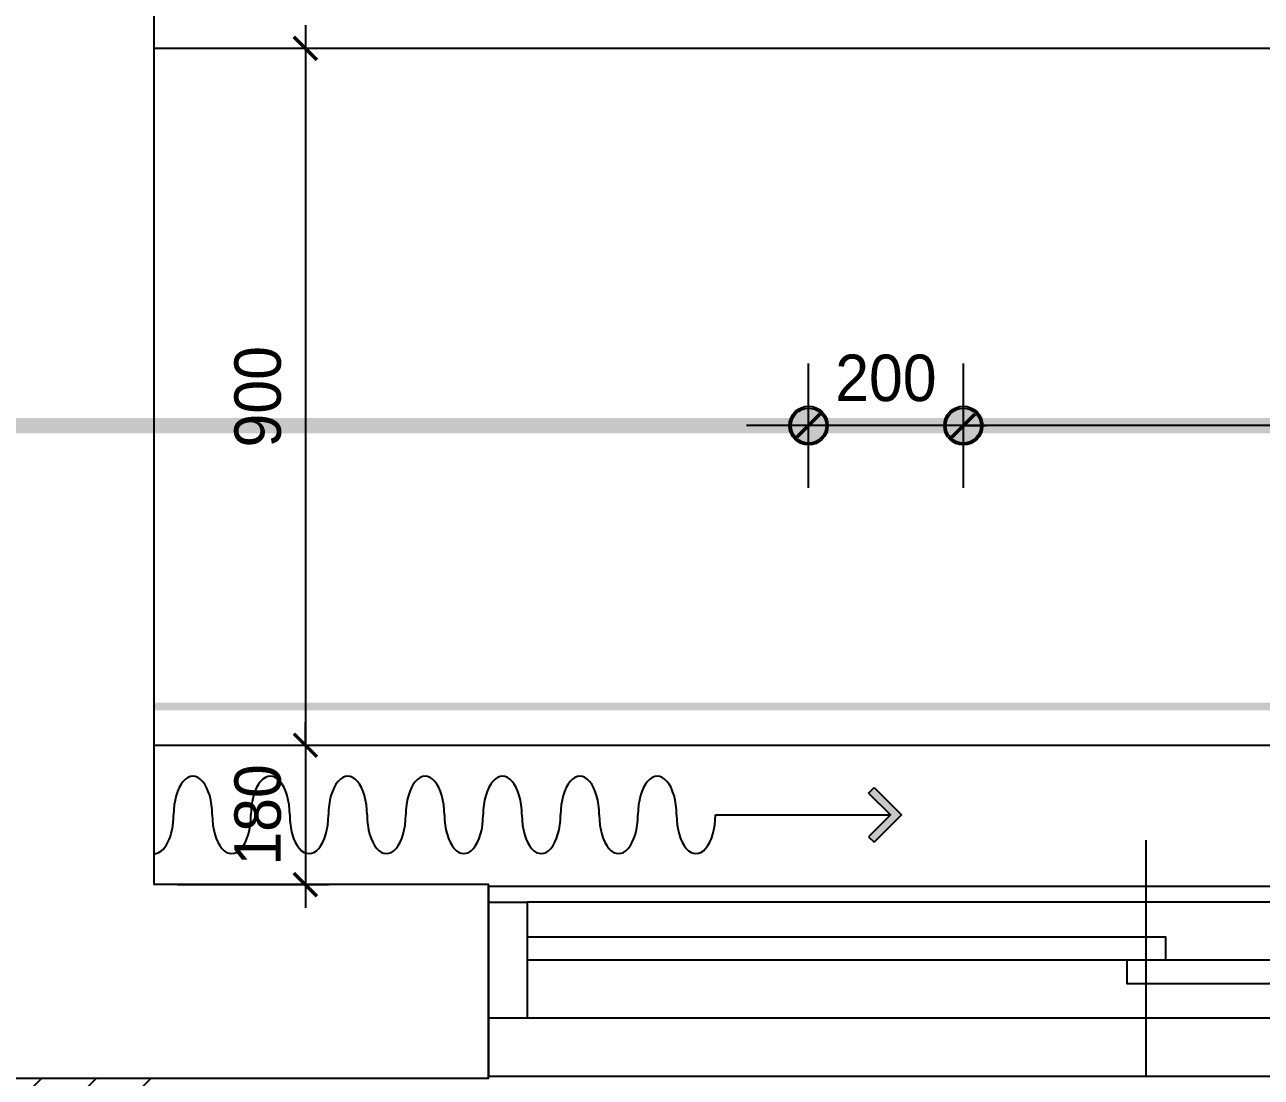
# Model space of a CAD drawing. Header units: millimetres. Extents: x 236955 to 308542, y 30900 to 88969.
# Drawn here: x 297872 to 299470, y 61793 to 63152 of the extents above; entities that cross this region are included whole.
import ezdxf

# ---------------------------------------------------------------- set-up
doc = ezdxf.new("R2010")
doc.units = ezdxf.units.MM
doc.header["$LTSCALE"] = 100
doc.header["$PDMODE"] = 3
doc.linetypes.add('HID', pattern=[2.3, 1.5, -0.8])
doc.linetypes.add('HID2', pattern=[1, 0.5, -0.5])
doc.layers.get('DEFPOINTS').update_dxf_attribs({"color": 248})
for name, color, linetype in [('01. F-소품', 3, 'Continuous'), ('03-WAL NEW', 3, 'Continuous'), ('06-LIGHT', 4, 'Continuous'), ('07-DIM WAL', 5, 'Continuous'), ('3.기호.계단선', 30, 'Continuous'), ('CEIL-LIGHT', 7, 'Continuous'), ('CO-BATH', 6, 'Continuous'), ('F-WALL1', 2, 'Continuous'), ('F-WIN', 4, 'Continuous'), ('RC-LIGHT', 7, 'Continuous')]:
    doc.layers.add(name, color=color, linetype=linetype)
doc.styles.add('HY 울릉도 L', font='')
doc.styles.get('HY 울릉도 L').set_extended_font_data('HY울릉도L')
doc.dimstyles.new('30', dxfattribs={"dimscale": 30, "dimtxt": 2, "dimasz": 1, "dimexe": 1, "dimexo": 1, "dimgap": 1, "dimtad": 1, "dimdec": 0, "dimrnd": 0.05, "dimdsep": 46, "dimlunit": 6, "dimtxsty": 'HY 울릉도 L', "dimblk": 'ARCHTICK', "dimcen": 2.5, "dimdle": 1, "dimclrd": 133, "dimclre": 133, "dimclrt": 30, "dimadec": 0, "dimazin": 0, "dimtfac": 1, "dimtdec": 0, "dimtix": 1, "dimtmove": 2, "dimatfit": 3, "dimldrblk": 'ARCHTICK', "dimfxl": 1, "dimlwd": -1, "dimlwe": -1, "dimarcsym": 0})

# ---------------------------------------------------------------- blocks, each defined once
blk = doc.blocks.new('flooor')
at = {"layer": 'F-WALL1'}
blk.add_lwpolyline([(272284.6, 66406.5), (272011.6, 66406.5), (272011.6, 61986.5), (272011.6, 61791.5), (272671.6, 61791.5), (272671.6, 62041.5), (272239.6, 62041.5), (272239.6, 66246.5), (272284.6, 66246.5)], close=True, dxfattribs=at)
at = {"layer": 'F-WIN'}
for p, q in [((273521.4, 61794), (273521.4, 62099)), ((275970.6, 62039), (272671.6, 62039)), ((272671.6, 62039), (272671.6, 61794)), ((275920.6, 62019), (272721.6, 62019)), ((275920.6, 61869), (272721.6, 61869)), ((272671.6, 61794), (275970.6, 61794))]:
    blk.add_line(p, q, dxfattribs=at)
for points in [[(272671.6, 62019), (272721.6, 62019), (272721.6, 61869), (272671.6, 61869)], [(275145.9, 61944), (273496.4, 61944), (273496.4, 61914), (275145.9, 61914)]]:
    blk.add_lwpolyline(points, close=True, dxfattribs=at)
blk.add_lwpolyline([(272721.6, 61974), (273546.4, 61974), (273546.4, 61944), (272721.6, 61944)], dxfattribs=at)
blk = doc.blocks.new('vjswjdjeh')
at = {"layer": '03-WAL NEW'}
h = blk.add_hatch(dxfattribs=at)
h.set_pattern_fill('_USER', color=8, scale=50, angle=45, pattern_type=0)
h.set_pattern_definition([(45, (0, 0), (-35.355339, 35.355339), [])])
h.paths.add_polyline_path([(335000.2, 55646.5), (334750.2, 55646.5), (334750.2, 55237, 0.414214), (334850.2, 55137), (335000.2, 55137), (335242.2, 55137), (335242.2, 55239), (335000.2, 55239), (335000.2, 55434)])
h.paths.add_polyline_path([(335000.2, 56946.5), (334750.2, 56946.5), (334750.2, 56446.5), (335000.2, 56446.5)])
h.paths.add_polyline_path([(335000.2, 59854), (334850.2, 59854, 0.414214), (334750.2, 59754), (334750.2, 58146.5), (335000.2, 58146.5)])
blk.add_blockref('flooor', (62988.6, -6552.5))
blk = doc.blocks.new('FFSFDF')
at = {"layer": '01. F-소품'}
blk.add_hatch(color=8, dxfattribs=at).paths.add_polyline_path([(1567672.9, 1746751.1), (1567679.9, 1746744.1), (1567715.3, 1746779.4), (1567679.9, 1746814.8), (1567672.9, 1746807.7), (1567701.2, 1746779.4)])
at = {"layer": '01. F-소품', "color": 8}
for p, q in [((1567672.9, 1746807.7), (1567679.9, 1746814.8)), ((1567474.8, 1746779.4), (1567701.2, 1746779.4)), ((1567672.9, 1746751.1), (1567679.9, 1746744.1))]:
    blk.add_line(p, q, dxfattribs=at)
for points in [[(1567679.9, 1746814.8), (1567715.3, 1746779.4), (1567679.9, 1746744.1)], [(1567672.9, 1746807.7), (1567701.2, 1746779.4), (1567672.9, 1746751.1)]]:
    blk.add_lwpolyline(points, dxfattribs=at)
for centre, start_param, end_param in [((1566799.8, 1746779.4), 1.570796, 4.712389), ((1566899.8, 1746779.4), 1.570796, 4.712389), ((1566999.8, 1746779.4), 1.570796, 4.712389), ((1567099.8, 1746779.4), 1.570796, 4.712389), ((1567199.8, 1746779.4), 1.570796, 4.712389), ((1567299.8, 1746779.4), 1.570796, 4.712389), ((1567399.8, 1746779.4), 1.570796, 4.712389), ((1566749.8, 1746779.4), 6.283185, 7.853982), ((1566849.8, 1746779.4), 4.712389, 7.853982), ((1566949.8, 1746779.4), 4.712389, 7.853982), ((1567049.8, 1746779.4), 4.712389, 7.853982), ((1567149.8, 1746779.4), 4.712389, 7.853982), ((1567249.8, 1746779.4), 4.712389, 7.853982), ((1567349.8, 1746779.4), 4.712389, 7.853982), ((1567449.8, 1746779.4), 4.712389, 7.853982)]:
    blk.add_ellipse(centre, major_axis=(0, -50), ratio=0.5, start_param=start_param, end_param=end_param, dxfattribs=at)
blk = doc.blocks.new('_ArchTick')
at = {"color": 0, "linetype": 'ByBlock', "const_width": 0.15}
blk.add_lwpolyline([(-0.5, -0.5), (0.5, 0.5)], dxfattribs=at)
blk = doc.blocks.new('*D162')
at = {"layer": '07-DIM WAL', "color": 133}
for p, q in [((298235, 63151.5), (298235, 62191.5)), ((298069.6, 63121.5), (298265, 63121.5)), ((298069.6, 62221.5), (298265, 62221.5))]:
    blk.add_line(p, q, dxfattribs=at)
at = {"layer": 'DEFPOINTS', "color": 0}
for p in [(298039.6, 63121.5), (298039.6, 62221.5), (298235, 62221.5)]:
    blk.add_point(p, dxfattribs=at)
at = {"layer": '07-DIM WAL', "color": 133, "xscale": 30, "yscale": 30, "zscale": 30}
for p, rotation in [((298235, 63121.5), 90), ((298235, 62221.5), 270)]:
    blk.add_blockref('_ArchTick', p, dxfattribs=dict(at, rotation=rotation))
at = {"layer": '07-DIM WAL', "color": 30, "insert": (298173.7, 62671.5), "char_height": 60, "attachment_point": 5, "rotation": 90, "style": 'HY 울릉도 L'}
blk.add_mtext('900', dxfattribs=at)
blk = doc.blocks.new('*D142')
at = {"layer": '07-DIM WAL', "color": 133}
for p, q in [((298235, 62221.5), (298235, 62251.5)), ((298069.6, 62221.5), (298265, 62221.5)), ((298235, 62221.5), (298235, 62041.5)), ((298069.6, 62041.5), (298265, 62041.5)), ((298235, 62041.5), (298235, 62011.5))]:
    blk.add_line(p, q, dxfattribs=at)
at = {"layer": 'DEFPOINTS', "color": 0}
for p in [(298039.6, 62221.5), (298039.6, 62041.5), (298235, 62041.5)]:
    blk.add_point(p, dxfattribs=at)
at = {"layer": '07-DIM WAL', "color": 133, "xscale": 30, "yscale": 30, "zscale": 30}
for p, rotation in [((298235, 62221.5), 270), ((298235, 62041.5), 90)]:
    blk.add_blockref('_ArchTick', p, dxfattribs=dict(at, rotation=rotation))
at = {"layer": '07-DIM WAL', "color": 30, "insert": (298173.7, 62131.5), "char_height": 60, "attachment_point": 5, "rotation": 90, "style": 'HY 울릉도 L'}
blk.add_mtext('180', dxfattribs=at)
blk = doc.blocks.new('1')
at = {"linetype": 'Continuous'}
h = blk.add_hatch(color=4, dxfattribs=at)
h.dxf.hatch_style = 1
edge = h.paths.add_edge_path()
edge.add_arc((11539653.5, -14273503.8), 37.5, 0, 360)
at = {"color": 1, "linetype": 'Continuous'}
for p, q in [((11539653.5, -14273637.1), (11539653.5, -14273370.5)), ((11539520.2, -14273503.8), (11539786.8, -14273503.8))]:
    blk.add_line(p, q, dxfattribs=at)
at = {"color": 4, "linetype": 'Continuous'}
for radius in [41.5, 37.5]:
    blk.add_circle((11539653.5, -14273503.8), radius, dxfattribs=at)
blk = doc.blocks.new('*D116')
at = {"layer": '07-DIM WAL', "color": 133}
for p, q in [((299085.1, 62664.3), (299085.1, 62664.3)), ((300285.1, 62664.3), (300285.1, 62664.3)), ((300315.1, 62634.3), (299055.1, 62634.3))]:
    blk.add_line(p, q, dxfattribs=at)
at = {"layer": 'DEFPOINTS', "color": 0}
for p in [(299085.1, 62634.3), (299085.1, 62634.3), (300285.1, 62634.3)]:
    blk.add_point(p, dxfattribs=at)
at = {"layer": '07-DIM WAL', "color": 133, "xscale": 30, "yscale": 30, "zscale": 30, "rotation": 180}
blk.add_blockref('_ArchTick', (299085.1, 62634.3), dxfattribs=at)
at = {"layer": '07-DIM WAL', "color": 133, "xscale": 30, "yscale": 30, "zscale": 30}
blk.add_blockref('_ArchTick', (300285.1, 62634.3), dxfattribs=at)
at = {"layer": '07-DIM WAL', "color": 30, "insert": (299685.1, 62700.2), "char_height": 60, "attachment_point": 5, "style": 'HY 울릉도 L'}
blk.add_mtext('1,200', dxfattribs=at)
blk = doc.blocks.new('*D117')
at = {"layer": '07-DIM WAL', "color": 133}
for p, q in [((299085.1, 62664.3), (299085.1, 62664.3)), ((298885.1, 62634.3), (298855.1, 62634.3)), ((299085.1, 62634.3), (298885.1, 62634.3)), ((299085.1, 62634.3), (299115.1, 62634.3)), ((298885.1, 62604.3), (298885.1, 62604.3))]:
    blk.add_line(p, q, dxfattribs=at)
at = {"layer": 'DEFPOINTS', "color": 0}
for p in [(298885.1, 62634.3), (298885.1, 62634.3), (299085.1, 62634.3)]:
    blk.add_point(p, dxfattribs=at)
at = {"layer": '07-DIM WAL', "color": 133, "xscale": 30, "yscale": 30, "zscale": 30}
blk.add_blockref('_ArchTick', (298885.1, 62634.3), dxfattribs=at)
at = {"layer": '07-DIM WAL', "color": 133, "xscale": 30, "yscale": 30, "zscale": 30, "rotation": 180}
blk.add_blockref('_ArchTick', (299085.1, 62634.3), dxfattribs=at)
at = {"layer": '07-DIM WAL', "color": 30, "insert": (298985.1, 62695.5), "char_height": 60, "attachment_point": 5, "style": 'HY 울릉도 L'}
blk.add_mtext('200', dxfattribs=at)

msp = doc.modelspace()

# ---------------------------------------------------------------- linework, layer by layer
at = {"layer": '06-LIGHT', "color": 10, "linetype": 'HID', "const_width": 10}
msp.add_lwpolyline([(298039.6, 62271.5), (302530.6, 62271.5)], dxfattribs=at)
at = {"layer": '3.기호.계단선', "color": 140, "linetype": 'HID2', "const_width": 20}
msp.add_lwpolyline([(290623.6, 60413.6), (290623.6, 61329.3), (297738.6, 61329.3), (297738.6, 62634.3), (300285.1, 62634.3)], dxfattribs=at)
at = {"layer": 'CEIL-LIGHT'}
for p, q in [((298039.6, 63121.5), (302530.6, 63121.5)), ((298039.6, 62221.5), (302530.6, 62221.5))]:
    msp.add_line(p, q, dxfattribs=at)

# ---------------------------------------------------------------- block references
at = {"color": 0}
msp.add_blockref('FFSFDF', (-1268710.1, -1684647.9), dxfattribs=at)
at = {"layer": 'CO-BATH'}
msp.add_blockref('vjswjdjeh', (-37188.6, 6552.5), dxfattribs=at)
at = {"layer": 'RC-LIGHT', "xscale": 0.6024096385271789, "yscale": 0.6024096385271789, "zscale": 0.6024096385271789, "rotation": 90.00000000000001}
for p in [(-8299611.1, -6888964.2), (-8299411.1, -6888964.2)]:
    msp.add_blockref('1', p, dxfattribs=at)

# ---------------------------------------------------------------- dimensions: what is measured, and where the dimension line sits
at = {"layer": '07-DIM WAL'}
for base, p1, p2, angle, picture, middle in [((298235, 62221.5), (298039.6, 63121.5), (298039.6, 62221.5), 90, '*D162', (298173.7, 62671.5)), ((298885.1, 62634.3), (299085.1, 62634.3), (298885.1, 62634.3), 180, '*D117', (298985.1, 62695.5)), ((299085.1, 62634.3), (300285.1, 62634.3), (299085.1, 62634.3), 180, '*D116', (299685.1, 62700.2)), ((298235, 62041.5), (298039.6, 62221.5), (298039.6, 62041.5), 90, '*D142', (298173.7, 62131.5))]:
    dim = msp.add_linear_dim(base=base, p1=p1, p2=p2, angle=angle, dimstyle='30', dxfattribs=at)
    dim.commit()
    dim.dimension.update_dxf_attribs({"geometry": picture, "text_midpoint": middle})

doc.saveas('drawing.dxf')
